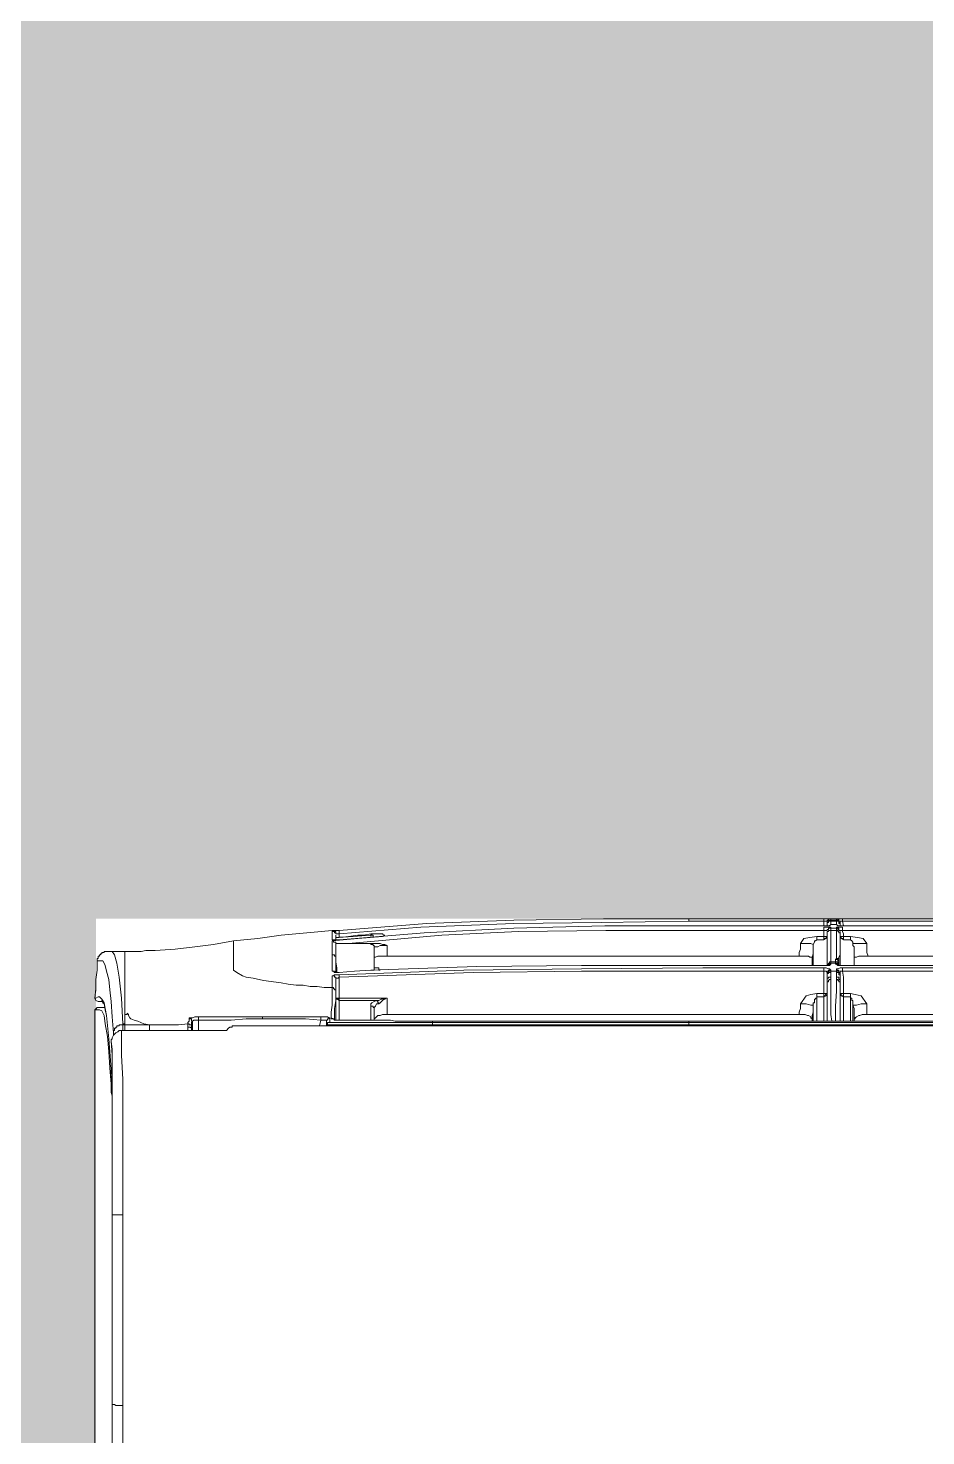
# Model space of a CAD drawing. Header units: millimetres. Extents: x -376000 to 292178, y -193032 to 188048.
# Drawn here: x -162306.9 to -162171, y -158747.8 to -158534.6 of the extents above; entities that cross this region are included whole.
import ezdxf

# ---------------------------------------------------------------- set-up
doc = ezdxf.new("R2010")
doc.units = ezdxf.units.MM
doc.layers.add('02_0.25', color=1, linetype='Continuous', lineweight=25, true_color=0xff0000)
doc.layers.add('04_0.10', color=7, linetype='Continuous', lineweight=9, true_color=0x0099ff)
doc.layers.add('_平面図（新設） (2D)', color=7, linetype='Continuous', lineweight=5)

# ---------------------------------------------------------------- blocks, each defined once
blk = doc.blocks.new('BLOCK_2')
at = {"color": 255, "linetype": 'Continuous'}
blk.add_wipeout([(-389.83, -2.8), (387.17, -2.8), (387.17, -285.93), (-389.83, -285.93)], dxfattribs=at).dxf.layer = '02_0.25'
at = {"layer": '04_0.10', "color": 251, "lineweight": 5}
for p, q in [((-300.04, -2.82), (-279.58, -2.82)), ((-279.58, -3.18), (-300.04, -3.18)), ((-279.58, -2.82), (-278.88, -2.82)), ((-279.58, -3.18), (-279.58, -3.88)), ((-279.58, -4.06), (-279.58, -4.59)), ((-279.05, -3.18), (-278.88, -3.18)), ((-279.05, -3.18), (-279.05, -3.35)), ((-279.05, -3.35), (-279.05, -3.53)), ((-279.05, -3.88), (-279.05, -3.53)), ((-278.88, -3.88), (-279.05, -3.88)), ((-278.88, -3), (-278.88, -2.82)), ((-278.88, -3), (-278.88, -3.18)), ((-278.52, -3.7), (-278.88, -3.88)), ((-278.88, -3.88), (-278.7, -3.88)), ((-278.52, -3.7), (-278.7, -3.88)), ((-278.7, -4.06), (-278.7, -4.23)), ((-278.7, -4.06), (-278.52, -4.06)), ((-278.7, -4.23), (-278.52, -4.23)), ((-278.52, -3), (-278.52, -2.82)), ((-277.64, -2.82), (-278.52, -2.82)), ((-278.52, -3.18), (-278.52, -3)), ((-277.64, -3), (-278.52, -3)), ((-278.52, -3.18), (-277.64, -3.18)), ((-278.52, -4.23), (-278.52, -4.06)), ((-277.64, -2.82), (-277.47, -2.82)), ((-277.64, -2.82), (-277.64, -3)), ((-277.47, -3), (-277.64, -3)), ((-277.64, -3), (-277.64, -3.18)), ((-277.29, -3.88), (-277.64, -3.7)), ((-277.64, -3.7), (-277.47, -3.88)), ((-277.47, -4.06), (-277.64, -4.06)), ((-277.64, -4.23), (-277.64, -4.06)), ((-277.47, -4.23), (-277.64, -4.23)), ((-277.47, -3), (-277.47, -2.82)), ((-277.29, -2.82), (-277.47, -2.82)), ((-277.47, -3), (-277.29, -3)), ((-277.29, -3.88), (-277.47, -3.88)), ((-277.47, -4.06), (-277.47, -4.23)), ((-277.29, -2.82), (-277.29, -3)), ((-277.29, -2.82), (-276.76, -2.82)), ((-277.29, -3.18), (-277.29, -3)), ((-277.11, -3.18), (-277.29, -3.18)), ((-277.29, -3.18), (-277.29, -3.35)), ((-277.11, -3.35), (-277.29, -3.35)), ((-277.11, -3.88), (-277.29, -3.88)), ((-277.11, -3.18), (-277.11, -3.35)), ((-277.11, -3.53), (-277.11, -3.35)), ((-277.11, -3.88), (-277.11, -3.53)), ((-232.13, -2.82), (-276.76, -2.82)), ((-276.76, -3.18), (-276.59, -3.88)), ((-231.08, -3.18), (-276.76, -3.18)), ((-369.01, -6.17), (-369.01, -6.35)), ((-369.01, -6.53), (-369.01, -6.35)), ((-354.02, -4.59), (-354.02, -4.76)), ((-354.02, -4.59), (-353.93, -4.67)), ((-353.84, -4.59), (-354.02, -4.59)), ((-353.93, -4.67), (-354.02, -4.76)), ((-353.84, -4.76), (-354.02, -4.76)), ((-354.02, -5.99), (-354.02, -4.76)), ((-353.84, -5.99), (-354.02, -5.99)), ((-353.84, -4.59), (-353.93, -4.67)), ((-353.84, -4.76), (-353.93, -4.67)), ((-353.67, -4.76), (-353.84, -4.76)), ((-353.49, -5.11), (-353.49, -4.94)), ((-353.49, -5.64), (-353.49, -5.29)), ((-353.49, -5.64), (-352.96, -5.61)), ((-352.96, -5.11), (-352.96, -4.94)), ((-352.96, -5.47), (-352.96, -5.61)), ((-352.96, -5.64), (-352.36, -5.57)), ((-352.36, -5.57), (-352.96, -5.61)), ((-352.96, -5.64), (-352.96, -5.61)), ((-348.2, -5.11), (-348.02, -5.11)), ((-348.2, -5.11), (-348.2, -5.29)), ((-348.02, -5.29), (-348.2, -5.29)), ((-348.2, -5.29), (-348.2, -5.47)), ((-348.02, -5.29), (-348.02, -5.11)), ((-280.64, -5.47), (-279.58, -5.47)), ((-279.58, -5.99), (-280.64, -5.99)), ((-279.58, -5.99), (-279.23, -5.82)), ((-279.58, -5.82), (-279.58, -5.99)), ((-279.4, -5.82), (-279.58, -5.82)), ((-279.4, -5.82), (-279.23, -5.82)), ((-279.23, -5.82), (-279.05, -5.47)), ((-279.23, -5.47), (-279.05, -5.47)), ((-279.23, -5.47), (-279.23, -5.82)), ((-279.05, -5.29), (-279.05, -5.11)), ((-279.05, -5.47), (-279.05, -5.29)), ((-279.05, -5.64), (-279.05, -5.47)), ((-279.05, -6.53), (-279.05, -6.35)), ((-278.52, -4.59), (-278.52, -4.76)), ((-278.52, -4.59), (-277.64, -4.59)), ((-277.64, -4.59), (-277.64, -4.76)), ((-277.11, -4.94), (-277.11, -4.76)), ((-277.11, -4.94), (-277.11, -5.11)), ((-277.11, -5.29), (-277.11, -5.11)), ((-277.11, -5.47), (-277.11, -5.29)), ((-276.94, -5.82), (-277.11, -5.47)), ((-276.94, -5.47), (-277.11, -5.47)), ((-277.11, -5.47), (-277.11, -5.64)), ((-277.11, -6.53), (-277.11, -6.35)), ((-276.94, -5.47), (-276.94, -5.82)), ((-276.94, -5.82), (-276.59, -5.99)), ((-276.94, -5.82), (-276.59, -5.82)), ((-276.59, -5.47), (-275.52, -5.47)), ((-276.59, -5.99), (-276.59, -5.82)), ((-275.52, -5.99), (-276.59, -5.99)), ((-388.06, -7.76), (-387.53, -7.76)), ((-387.36, -7.76), (-387.53, -7.76)), ((-385.42, -7.76), (-385.42, -7.94)), ((-348.2, -6.53), (-351.55, -6.53)), ((-348.2, -6.53), (-348.2, -6.7)), ((-347.67, -7.06), (-347.67, -7.23)), ((-347.67, -7.23), (-347.67, -7.94)), ((-347.67, -8.64), (-347.67, -7.94)), ((-345.73, -8.47), (-345.73, -6.88)), ((-283.29, -8.47), (-345.73, -8.47)), ((-281.35, -8.64), (-281.17, -8.11)), ((-272.88, -8.47), (-213.09, -8.47)), ((-369.01, -9.88), (-369.01, -9.7)), ((-369.01, -10.05), (-369.01, -9.88)), ((-353.49, -9.35), (-353.49, -8.82)), ((-347.67, -10.57), (-348.2, -10.58)), ((-347.67, -8.64), (-347.67, -8.82)), ((-347.67, -8.82), (-347.67, -9)), ((-347.31, -10.23), (-347.67, -10.23)), ((-346.96, -10.54), (-347.67, -10.57)), ((-347.67, -10.57), (-347.67, -10.58)), ((-281.17, -9.88), (-281.35, -9.88)), ((-279.4, -9.88), (-281.17, -9.88)), ((-279.05, -9.88), (-279.4, -9.88)), ((-279.05, -9.7), (-279.05, -9.52)), ((-279.05, -9.7), (-279.05, -9.88)), ((-279.05, -9.7), (-278.88, -9.7)), ((-278.88, -9.79), (-279.05, -9.88)), ((-278.88, -9.88), (-279.05, -9.88)), ((-278.88, -9.79), (-278.88, -9.7)), ((-278.88, -9.79), (-278.7, -9.7)), ((-278.88, -9.88), (-278.88, -9.79)), ((-278.52, -9.52), (-278.7, -9.52)), ((-278.52, -9.7), (-278.7, -9.7)), ((-278.52, -9), (-278.52, -8.82)), ((-278.52, -9.35), (-278.52, -9.52)), ((-278.52, -9.52), (-278.52, -9.7)), ((-278.52, -10.58), (-278.52, -10.76)), ((-277.82, -9), (-277.64, -8.82)), ((-277.82, -9.52), (-277.82, -9.35)), ((-277.82, -9.52), (-277.82, -9.7)), ((-277.82, -9.7), (-277.64, -9.7)), ((-277.64, -9.7), (-277.47, -9.7)), ((-277.64, -10.58), (-277.64, -10.76)), ((-277.47, -9.52), (-277.29, -9.52)), ((-277.29, -9.88), (-277.47, -9.7)), ((-277.11, -9.88), (-277.29, -9.88)), ((-274.99, -9.88), (-276.76, -9.88)), ((-385.42, -11.47), (-385.42, -11.29)), ((-353.84, -10.76), (-354.02, -10.76)), ((-353.84, -11.47), (-354.02, -11.47)), ((-353.84, -10.76), (-353.67, -10.76)), ((-353.49, -10.85), (-353.67, -10.76)), ((-353.49, -10.93), (-353.49, -10.85)), ((-353.32, -10.93), (-353.49, -10.85)), ((-353.32, -10.93), (-353.49, -10.93)), ((-353.49, -11.82), (-353.49, -12)), ((-352.96, -11.29), (-352.96, -11.64)), ((-352.96, -11.64), (-352.96, -11.82)), ((-352.96, -14.81), (-352.96, -11.82)), ((-278.88, -10.93), (-279.05, -10.93)), ((-279.05, -10.93), (-279.05, -11.11)), ((-279.05, -11.29), (-279.05, -11.11)), ((-279.05, -11.82), (-279.05, -12)), ((-279.05, -12.35), (-279.05, -12.52)), ((-278.88, -10.93), (-278.88, -10.76)), ((-278.52, -10.76), (-278.52, -10.93)), ((-277.64, -10.76), (-277.64, -10.93)), ((-277.29, -10.93), (-277.29, -10.76)), ((-277.29, -10.93), (-277.11, -11.11)), ((-277.29, -10.93), (-277.11, -10.93)), ((-277.11, -11.11), (-277.11, -10.93)), ((-277.11, -11.29), (-277.11, -11.11)), ((-277.11, -12), (-277.11, -11.82)), ((-277.11, -12.35), (-277.11, -12.52)), ((-270.06, -10.76), (-269.35, -10.76)), ((-390, -14.81), (-389.83, -15.17)), ((-390, -14.81), (-389.83, -14.81)), ((-354.02, -13.23), (-354.2, -13.23)), ((-353.49, -13.58), (-353.49, -13.76)), ((-353.49, -14.81), (-353.49, -13.76)), ((-353.32, -14.99), (-353.49, -14.81)), ((-353.49, -14.81), (-353.49, -15.17)), ((-353.32, -14.81), (-353.49, -14.81)), ((-353.32, -14.81), (-353.14, -14.99)), ((-352.96, -14.81), (-352.96, -14.99)), ((-346.08, -14.81), (-352.96, -14.81)), ((-346.08, -14.81), (-345.91, -14.81)), ((-345.73, -14.81), (-345.91, -14.81)), ((-345.73, -17.29), (-345.73, -14.81)), ((-280.64, -14.11), (-279.58, -14.11)), ((-280.64, -14.64), (-280.64, -14.81)), ((-279.58, -14.64), (-280.64, -14.64)), ((-279.23, -14.46), (-279.58, -14.64)), ((-279.58, -14.46), (-279.58, -14.64)), ((-279.4, -14.46), (-279.58, -14.46)), ((-279.4, -14.46), (-279.23, -14.11)), ((-279.23, -14.46), (-279.4, -14.46)), ((-279.23, -14.46), (-279.05, -14.11)), ((-279.05, -14.11), (-279.23, -14.11)), ((-277.11, -14.11), (-276.94, -14.46)), ((-276.94, -14.11), (-277.11, -14.11)), ((-276.94, -14.11), (-276.94, -14.46)), ((-276.94, -14.46), (-276.59, -14.64)), ((-276.59, -14.46), (-276.94, -14.46)), ((-276.59, -14.11), (-275.52, -14.11)), ((-276.59, -14.46), (-276.59, -14.64)), ((-275.52, -14.64), (-276.59, -14.64)), ((-275.52, -14.64), (-275.52, -14.81)), ((-389.65, -16.23), (-390, -16.58)), ((-390, -23.46), (-390, -16.58)), ((-389.83, -16.58), (-390, -16.58)), ((-389.48, -15.34), (-389.83, -15.17)), ((-389.65, -16.23), (-389.83, -16.58)), ((-389.3, -15.34), (-389.48, -15.34)), ((-389.3, -15.34), (-388.95, -15.34)), ((-352.96, -15.17), (-353.32, -14.99)), ((-353.32, -14.99), (-353.14, -14.99)), ((-353.14, -14.99), (-352.96, -14.99)), ((-352.96, -15.17), (-352.96, -14.99)), ((-352.96, -15.17), (-347.31, -15.17)), ((-347.67, -16.23), (-347.67, -16.41)), ((-281.17, -18.34), (-281.17, -16.93)), ((-385.77, -18.7), (-385.42, -18.7)), ((-385.77, -18.7), (-385.77, -18.87)), ((-385.77, -18.87), (-385.42, -18.87)), ((-385.42, -18.87), (-385.42, -18.7)), ((-375.19, -18.34), (-375.19, -19.75)), ((-374.3, -18.17), (-374.3, -19.75)), ((-367.95, -19.05), (-363.9, -19.05)), ((-363.9, -19.05), (-355.96, -19.05)), ((-355.78, -18.17), (-355.96, -19.05)), ((-354.9, -19.05), (-355.96, -19.05)), ((-354.9, -18.17), (-354.9, -18.34)), ((-354.73, -18.87), (-354.9, -18.87)), ((-354.9, -19.05), (-354.9, -18.87)), ((-354.9, -19.05), (357.37, -19.05)), ((-354.55, -17.81), (-354.37, -17.81)), ((-353.84, -17.99), (-354.2, -17.81)), ((-353.84, -17.99), (-353.67, -18.17)), ((-353.49, -18.17), (-353.67, -18.17)), ((-347.67, -18.17), (-348.2, -18.17)), ((-347.67, -18.17), (-347.67, -17.99)), ((-283.29, -17.29), (-345.73, -17.29)), ((-338.85, -18.52), (-338.85, -18.34)), ((-281.35, -18.34), (-300.04, -18.34)), ((-300.04, -18.52), (-300.04, -18.34)), ((-281.17, -18.34), (-281.35, -18.34)), ((-280.64, -18.34), (-281.17, -18.34)), ((-279.58, -18.34), (-280.64, -18.34)), ((-279.05, -18.34), (-279.58, -18.34)), ((-278.35, -18.34), (-279.05, -18.34)), ((-277.82, -18.34), (-278.35, -18.34)), ((-277.11, -18.34), (-277.82, -18.34)), ((-277.11, -18.34), (-276.59, -18.34)), ((-276.59, -18.34), (-275.52, -18.34)), ((-275.52, -18.34), (-275.17, -18.34)), ((-274.99, -18.34), (-275.17, -18.34)), ((-208.32, -17.29), (-273.06, -17.29)), ((-269.53, -18.87), (-269.88, -18.87)), ((-387.18, -20.11), (-387.18, -20.28)), ((-387.18, -20.46), (-387.18, -20.28)), ((-385.95, -19.75), (-385.77, -19.75)), ((-385.42, -19.75), (-385.77, -19.75)), ((-385.42, -19.75), (-381.71, -19.75)), ((-375.89, -19.75), (-381.71, -19.75)), ((-375.36, -19.75), (-375.89, -19.75)), ((-375.36, -19.4), (-375.36, -19.22)), ((-375.36, -19.4), (-375.36, -19.58)), ((-375.36, -19.75), (-375.36, -19.58)), ((-375.36, -19.75), (-375.19, -19.75)), ((-375.19, -19.75), (-374.3, -19.75)), ((-370.25, -19.75), (-370.07, -19.75)), ((-370.07, -19.75), (-369.72, -19.4)), ((-387.53, -21.34), (-387.36, -23.46)), ((-390, -214.14), (-390, -23.46)), ((-387.53, -26.11), (-387.36, -25.93)), ((-387.53, -26.11), (-387.53, -26.28)), ((-387.36, -26.28), (-387.53, -26.28)), ((-387.36, -26.28), (-387.53, -26.81)), ((-387.53, -26.81), (-387.53, -27.52)), ((-387.53, -27.52), (-387.36, -28.04)), ((-387.36, -26.28), (-387.36, -25.93)), ((-387.36, -28.57), (-387.53, -28.57)), ((-387.53, -28.57), (-387.53, -29.1)), ((-387.36, -28.93), (-387.53, -29.1)), ((-387.53, -29.1), (-387.36, -29.63)), ((-387.36, -28.04), (-387.36, -28.57)), ((-387.36, -28.93), (-387.36, -28.57)), ((-387.36, -47.63), (-387.36, -47.45)), ((-387.36, -76.02), (-387.36, -75.85)), ((-387.36, -76.38), (-387.36, -76.02))]:
    blk.add_line(p, q, dxfattribs=at)
at = {"layer": '04_0.10', "color": 251, "lineweight": 5, "flags": 128}
for points in [[(-352.96, -4.59), (-339.73, -3.53), (-326.5, -3)], [(-352.96, -5.11), (-340.61, -4.06), (-326.5, -3.53)], [(-300.04, -3.88), (-312.75, -3.88), (-326.5, -4.23), (-340.09, -4.94), (-352.96, -5.99)], [(-326.5, -3), (-312.92, -2.82), (-300.04, -2.82)], [(-300.04, -3.18), (-313.27, -3.35), (-326.5, -3.53)], [(-300.04, -3.18), (-300.04, -3), (-300.04, -2.82)], [(-300.04, -3.88), (-294.93, -3.88), (-289.82, -3.88), (-284.7, -3.88), (-279.58, -3.88)], [(-279.58, -3.18), (-279.58, -3), (-279.58, -2.82)], [(-279.05, -3.18), (-279.23, -3.18), (-279.58, -3.18)], [(-279.58, -3.88), (-279.23, -3.88), (-279.05, -3.88)], [(-278.7, -4.06), (-278.88, -4.06), (-279.05, -4.06), (-279.58, -4.06)], [(-279.05, -3.18), (-279.05, -3), (-278.88, -3)], [(-279.05, -3.35), (-278.88, -3.35), (-278.88, -3.18)], [(-279.05, -4.59), (-279.05, -4.41), (-278.88, -4.41), (-278.88, -4.23), (-278.7, -4.23)], [(-278.88, -2.82), (-278.7, -2.82), (-278.52, -2.82)], [(-278.88, -3), (-278.7, -3), (-278.52, -3)], [(-278.88, -3.18), (-278.7, -3.18), (-278.52, -3.18)], [(-278.52, -3.7), (-278.52, -3.35), (-278.52, -3.18)], [(-278.52, -3.7), (-278.35, -3.7), (-278.17, -3.7), (-277.82, -3.7), (-277.64, -3.7)], [(-278.52, -4.59), (-278.52, -4.41), (-278.52, -4.23)], [(-278.52, -4.23), (-278.35, -4.23), (-278.17, -4.23), (-277.82, -4.23), (-277.64, -4.23)], [(-277.29, -3.18), (-277.47, -3.18), (-277.64, -3.18)], [(-277.64, -3.7), (-277.64, -3.35), (-277.64, -3.18)], [(-277.64, -4.59), (-277.64, -4.41), (-277.64, -4.23)], [(-277.47, -4.06), (-277.11, -4.06), (-276.76, -4.06)], [(-277.29, -4.41), (-277.47, -4.41), (-277.47, -4.23)], [(-277.29, -4.41), (-277.29, -4.23), (-277.47, -4.23)], [(-277.29, -3.35), (-277.29, -3.53), (-277.11, -3.53)], [(-277.11, -3.18), (-276.94, -3.18), (-276.76, -3.18)], [(-277.11, -3.88), (-276.94, -3.88), (-276.59, -3.88)], [(-276.76, -3.18), (-276.76, -3), (-276.76, -2.82)], [(-276.76, -4.59), (-276.76, -4.41), (-276.76, -4.23), (-276.76, -4.06)], [(-204.62, -3.88), (-222.61, -3.88), (-240.6, -3.88), (-258.59, -3.88), (-276.59, -3.88)], [(-380.83, -7.59), (-377.83, -7.41), (-374.83, -7.06), (-372.01, -6.7), (-369.01, -6.17)], [(-369.01, -6.17), (-365.31, -5.82), (-361.78, -5.29), (-357.9, -4.94), (-354.02, -4.59)], [(-346.43, -5.47), (-350.14, -5.82), (-354.02, -6.17)], [(-353.49, -6.53), (-353.49, -6.35), (-353.67, -6.35), (-353.84, -6.35), (-353.84, -6.17), (-354.02, -6.17)], [(-354.02, -8.29), (-354.02, -7.59), (-354.02, -7.06), (-354.02, -6.7), (-354.02, -6.17)], [(-353.84, -4.59), (-353.67, -4.59), (-353.49, -4.59), (-353.32, -4.59), (-352.96, -4.59)], [(-353.49, -5.99), (-353.67, -5.99), (-353.84, -5.99)], [(-353.49, -4.94), (-353.49, -4.76), (-353.67, -4.76)], [(-353.67, -4.76), (-353.67, -4.94), (-353.49, -4.94)], [(-353.49, -5.11), (-353.32, -5.11), (-353.14, -5.11), (-352.96, -5.11)], [(-353.49, -5.64), (-353.32, -5.64), (-353.14, -5.64), (-352.96, -5.64)], [(-353.49, -5.64), (-353.49, -5.82), (-353.49, -5.99)], [(-353.49, -5.99), (-353.32, -5.99), (-352.96, -5.99)], [(-352.96, -4.94), (-352.96, -4.76), (-352.96, -4.59)], [(-352.96, -5.11), (-352.96, -5.29), (-352.96, -5.47)], [(-348.2, -5.11), (-349.26, -5.29), (-350.14, -5.29), (-351.55, -5.47), (-352.36, -5.57)], [(-348.2, -5.29), (-350.84, -5.47), (-352.36, -5.57)], [(-351.55, -6.53), (-337.44, -5.29), (-325.8, -4.76), (-312.57, -4.59), (-300.04, -4.59)], [(-347.31, -5.11), (-347.67, -5.11), (-348.02, -5.11)], [(-347.84, -5.47), (-347.84, -5.29), (-348.02, -5.29)], [(-346.08, -5.29), (-346.26, -5.29), (-346.43, -5.11), (-346.79, -5.11), (-347.31, -5.11)], [(-279.58, -4.59), (-284.7, -4.59), (-289.82, -4.59), (-294.93, -4.59), (-300.04, -4.59)], [(-283.11, -6.53), (-282.58, -5.82), (-281.7, -5.64), (-280.64, -5.47)], [(-281.17, -6.7), (-281, -6.35), (-281, -6.17), (-280.82, -6.17), (-280.64, -5.99)], [(-280.64, -5.99), (-280.64, -5.82), (-280.64, -5.64), (-280.64, -5.47)], [(-279.58, -5.47), (-279.58, -5.29), (-279.58, -5.11), (-279.58, -4.76), (-279.58, -4.59)], [(-279.58, -4.59), (-279.4, -4.59), (-279.23, -4.59), (-279.05, -4.59)], [(-279.58, -5.82), (-279.58, -5.64), (-279.58, -5.47)], [(-279.23, -5.47), (-279.4, -5.47), (-279.58, -5.47)], [(-278.52, -4.59), (-278.7, -4.59), (-278.88, -4.59), (-278.88, -4.76), (-279.05, -4.76)], [(-279.05, -5.11), (-279.05, -4.94), (-279.05, -4.76)], [(-279.05, -6.35), (-279.05, -6.17), (-279.05, -5.99), (-279.05, -5.82), (-279.05, -5.64)], [(-278.52, -5.11), (-278.52, -4.94), (-278.52, -4.76)], [(-278.52, -6.17), (-278.52, -5.82), (-278.52, -5.64), (-278.52, -5.47), (-278.52, -5.11)], [(-278.52, -8.82), (-278.52, -8.11), (-278.52, -7.23), (-278.52, -6.7), (-278.52, -6.17)], [(-277.11, -4.94), (-277.29, -4.94), (-277.29, -4.76), (-277.47, -4.76), (-277.47, -4.59), (-277.64, -4.59)], [(-277.64, -5.11), (-277.64, -4.94), (-277.64, -4.76)], [(-277.64, -6.17), (-277.64, -5.82), (-277.64, -5.64), (-277.64, -5.47), (-277.64, -5.11)], [(-277.64, -8.82), (-277.64, -8.11), (-277.64, -7.23), (-277.64, -6.53), (-277.64, -6.17)], [(-277.29, -4.41), (-277.29, -4.59), (-277.11, -4.59)], [(-277.11, -4.59), (-276.94, -4.59), (-276.76, -4.59)], [(-277.11, -6.35), (-277.11, -6.17), (-277.11, -5.99), (-277.11, -5.82), (-277.11, -5.64)], [(-276.59, -5.47), (-276.76, -5.47), (-276.94, -5.47)], [(-276.59, -5.47), (-276.59, -5.29), (-276.59, -5.11), (-276.76, -4.76), (-276.76, -4.59)], [(-204.44, -4.59), (-222.61, -4.59), (-240.6, -4.59), (-258.59, -4.59), (-276.76, -4.59)], [(-276.59, -5.47), (-276.59, -5.64), (-276.59, -5.82)], [(-275.52, -5.99), (-275.52, -5.82), (-275.52, -5.64), (-275.52, -5.47)], [(-275.52, -5.47), (-274.47, -5.64), (-273.59, -5.82), (-273.06, -6.53)], [(-275.17, -6.53), (-275.17, -6.35), (-275.35, -6.17), (-275.52, -5.99)], [(-389.65, -9.17), (-389.65, -9), (-389.65, -8.82), (-389.48, -8.82), (-389.48, -8.64), (-389.48, -8.47), (-389.3, -8.47), (-389.3, -8.29), (-389.12, -8.29), (-389.12, -8.11), (-388.95, -8.11), (-388.95, -7.94), (-388.77, -7.94), (-388.59, -7.94), (-388.59, -7.76), (-388.41, -7.76), (-388.24, -7.76), (-388.06, -7.76)], [(-387.36, -7.76), (-387, -7.76), (-386.48, -7.76), (-385.95, -7.76), (-385.42, -7.76)], [(-385.77, -18.7), (-385.95, -14.81), (-386.3, -11.64), (-386.65, -9.52), (-387, -8.29), (-387.36, -7.76)], [(-385.42, -7.76), (-384.89, -7.76), (-384.18, -7.76), (-383.47, -7.76), (-382.95, -7.76), (-382.24, -7.59), (-381.54, -7.59), (-380.83, -7.59)], [(-385.42, -11.29), (-385.42, -9.88), (-385.42, -9), (-385.42, -8.29), (-385.42, -7.94)], [(-369.01, -9.7), (-369.01, -8.47), (-369.01, -7.59), (-369.01, -6.88), (-369.01, -6.53)], [(-353.49, -8.47), (-353.67, -8.47), (-353.67, -8.29), (-353.84, -8.29), (-354.02, -8.29)], [(-354.02, -10.76), (-354.02, -10.23), (-354.02, -9.35), (-354.02, -8.82), (-354.02, -8.29)], [(-353.49, -7.41), (-353.49, -7.23), (-353.49, -6.88), (-353.49, -6.7), (-353.49, -6.53)], [(-353.49, -6.53), (-352.96, -6.53), (-352.61, -6.53), (-352.08, -6.53), (-351.55, -6.53)], [(-353.49, -7.94), (-353.49, -7.76), (-353.49, -7.59), (-353.49, -7.41)], [(-353.49, -8.47), (-353.49, -8.29), (-353.49, -7.94)], [(-353.49, -8.82), (-353.49, -8.64), (-353.49, -8.47)], [(-348.2, -6.53), (-347.84, -6.53), (-347.67, -6.53), (-347.31, -6.53), (-347.14, -6.53)], [(-347.67, -7.06), (-347.67, -6.88), (-347.84, -6.88), (-347.84, -6.7), (-348.02, -6.7), (-348.2, -6.7)], [(-347.67, -7.06), (-347.49, -7.06), (-347.14, -7.06), (-346.79, -6.88), (-346.43, -6.88), (-346.08, -6.88), (-345.91, -6.88), (-345.73, -6.88)], [(-347.67, -8.64), (-347.49, -8.64), (-347.14, -8.47), (-346.79, -8.47), (-346.43, -8.47), (-346.08, -8.47), (-345.91, -8.47), (-345.73, -8.47)], [(-347.14, -6.53), (-346.79, -6.53), (-346.43, -6.7), (-346.08, -6.7), (-345.73, -6.88)], [(-283.29, -8.47), (-283.29, -7.94), (-283.11, -7.41), (-283.11, -7.06), (-283.11, -6.53)], [(-281.35, -8.64), (-281.52, -8.64), (-281.7, -8.64), (-281.88, -8.47), (-282.05, -8.47), (-282.58, -8.47), (-282.76, -8.47), (-283.29, -8.47)], [(-281.17, -6.7), (-281.52, -6.53), (-282.23, -6.53), (-283.11, -6.53)], [(-281.17, -7.06), (-281.17, -6.88), (-281.17, -6.7)], [(-281.17, -7.41), (-281.17, -7.23), (-281.17, -7.06)], [(-281.17, -8.11), (-281.17, -7.59), (-281.17, -7.41)], [(-281.17, -8.11), (-281.17, -8.29), (-281.17, -9.52), (-281.17, -9.7), (-281.17, -9.88)], [(-279.05, -9.17), (-279.05, -8.82), (-279.05, -8.29), (-279.05, -8.11), (-279.05, -7.94), (-279.05, -7.76), (-279.05, -7.41), (-279.05, -7.23), (-279.05, -6.88), (-279.05, -6.53)], [(-277.29, -8.82), (-277.29, -8.64), (-277.11, -8.29)], [(-277.11, -8.29), (-277.11, -7.94), (-277.11, -7.76), (-277.11, -7.59), (-277.11, -7.41), (-277.11, -7.06), (-277.11, -6.53)], [(-277.11, -9.88), (-277.11, -9.35), (-277.11, -8.82), (-277.11, -8.29)], [(-275.17, -6.53), (-275.17, -6.88), (-274.99, -7.06)], [(-275.17, -6.53), (-274.64, -6.53), (-273.94, -6.53), (-273.06, -6.53)], [(-274.99, -7.06), (-274.99, -7.23), (-274.99, -7.59), (-274.99, -8.11), (-274.99, -8.64)], [(-274.99, -8.64), (-274.82, -8.64), (-274.64, -8.64), (-274.29, -8.47), (-273.94, -8.47), (-273.76, -8.47), (-273.41, -8.47), (-272.88, -8.47)], [(-273.06, -6.53), (-273.06, -7.06), (-273.06, -7.41), (-273.06, -7.94), (-272.88, -8.47)], [(-389.65, -9.17), (-389.65, -10.58), (-389.83, -12), (-389.83, -13.4), (-390, -14.81)], [(-389.65, -9.17), (-389.3, -9.17), (-389.12, -9.17), (-388.95, -9.17), (-388.77, -9.17), (-388.59, -9.52), (-388.41, -9.88), (-388.24, -10.76), (-387.88, -12), (-387.71, -13.58), (-387.53, -15.34), (-387.36, -17.64), (-387.18, -20.11)], [(-361.78, -12.52), (-364.43, -12.17), (-366.01, -11.82), (-367.07, -11.64), (-367.6, -11.47), (-368.48, -10.93), (-369.01, -10.58), (-369.01, -10.05)], [(-353.49, -10.85), (-353.49, -10.4), (-353.49, -9.88), (-353.49, -9.35)], [(-353.32, -10.93), (-353.32, -10.58), (-353.32, -10.23), (-353.49, -9.35)], [(-352.96, -11.29), (-334.09, -10.58), (-316.27, -10.4), (-297.92, -10.23), (-279.58, -10.23)], [(-348.2, -10.58), (-350.67, -10.76), (-352.96, -10.93)], [(-347.67, -9), (-347.67, -9.52), (-347.67, -10.05), (-347.67, -10.23)], [(-347.67, -10.23), (-347.67, -10.4), (-347.67, -10.57)], [(-346.96, -10.54), (-346.96, -10.4), (-346.96, -10.23), (-347.14, -10.23), (-347.31, -10.23)], [(-346.96, -10.54), (-332.15, -10.05), (-316.27, -9.88), (-297.75, -9.88), (-281.35, -9.88)], [(-346.96, -10.54), (-346.96, -10.58), (-346.79, -10.58)], [(-281.35, -8.64), (-281.35, -8.82), (-281.35, -9), (-281.35, -9.17), (-281.35, -9.35)], [(-281.35, -9.35), (-281.35, -9.7), (-281.35, -9.88)], [(-279.58, -10.76), (-279.58, -10.58), (-279.58, -10.4), (-279.58, -10.23)], [(-278.52, -10.58), (-278.7, -10.4), (-278.88, -10.4), (-279.23, -10.23), (-279.58, -10.23)], [(-279.05, -9.52), (-279.05, -9.35), (-279.05, -9.17)], [(-278.88, -9.7), (-278.88, -9.52), (-278.7, -9.52)], [(-278.88, -9.88), (-278.7, -9.88), (-278.52, -9.7)], [(-278.88, -10.76), (-278.88, -10.58), (-278.7, -10.58), (-278.52, -10.58)], [(-278.52, -9.35), (-278.7, -9.35), (-278.7, -9.52)], [(-278.52, -9.35), (-278.52, -9.17), (-278.52, -9)], [(-278.52, -9.35), (-278.35, -9.35), (-278.17, -9.35), (-277.99, -9.35), (-277.82, -9.35)], [(-277.82, -9.52), (-277.99, -9.52), (-278.17, -9.52), (-278.35, -9.52), (-278.52, -9.52)], [(-277.82, -9), (-277.64, -9), (-277.47, -9), (-277.47, -9.17), (-277.29, -9.17)], [(-277.82, -9.35), (-277.82, -9.17), (-277.82, -9)], [(-277.82, -9.35), (-277.64, -9.35), (-277.47, -9.35), (-277.47, -9.52)], [(-277.82, -9.52), (-277.64, -9.52), (-277.47, -9.52)], [(-277.64, -8.82), (-277.47, -8.82), (-277.29, -8.82)], [(-277.64, -9.7), (-277.47, -9.88), (-277.29, -9.88)], [(-277.64, -10.58), (-277.64, -10.4), (-277.47, -10.4), (-277.11, -10.23), (-276.76, -10.23)], [(-277.29, -10.76), (-277.29, -10.58), (-277.47, -10.58), (-277.64, -10.58)], [(-277.29, -9.17), (-277.29, -9), (-277.29, -8.82)], [(-277.29, -9.52), (-277.29, -9.35), (-277.29, -9.17)], [(-277.29, -9.88), (-277.29, -9.7), (-277.29, -9.52)], [(-276.76, -9.88), (-276.94, -9.88), (-277.11, -9.88)], [(-276.76, -10.76), (-276.76, -10.58), (-276.76, -10.4), (-276.76, -10.23)], [(-204.62, -10.23), (-222.61, -10.23), (-240.6, -10.23), (-258.59, -10.23), (-276.76, -10.23)], [(-274.99, -8.64), (-274.99, -8.82), (-274.99, -9), (-274.99, -9.17), (-274.99, -9.35)], [(-274.99, -9.35), (-274.99, -9.7), (-274.99, -9.88)], [(-274.99, -9.88), (-258.77, -9.88), (-240.6, -9.88), (-222.61, -9.88), (-212.91, -9.88)], [(-385.42, -17.29), (-385.42, -15.52), (-385.42, -14.11), (-385.42, -12.7), (-385.42, -11.47)], [(-361.78, -12.52), (-360.72, -12.7), (-359.49, -12.88), (-358.43, -12.88), (-357.37, -13.05), (-356.31, -13.05), (-355.25, -13.23), (-354.2, -13.23)], [(-354.02, -13.23), (-354.02, -13.05), (-354.02, -12.7), (-354.02, -12.35), (-354.02, -12), (-354.02, -11.82), (-354.02, -11.64), (-354.02, -11.47)], [(-353.84, -10.76), (-353.67, -10.93), (-353.49, -10.93)], [(-353.84, -11.47), (-353.67, -11.29), (-353.49, -11.29), (-353.32, -11.29), (-353.14, -11.29), (-352.96, -11.29)], [(-353.49, -11.82), (-353.49, -11.64), (-353.67, -11.64), (-353.67, -11.47), (-353.84, -11.47)], [(-353.49, -11.82), (-353.32, -11.82), (-353.14, -11.82), (-352.96, -11.64)], [(-353.49, -12), (-353.49, -12.35), (-353.49, -12.88), (-353.49, -13.23), (-353.49, -13.58)], [(-353.32, -10.93), (-353.14, -10.93), (-352.96, -10.93)], [(-279.58, -10.76), (-297.92, -10.76), (-316.27, -10.76), (-332.68, -10.93), (-352.96, -11.64)], [(-279.58, -12), (-279.58, -11.47), (-279.58, -10.76)], [(-279.05, -10.93), (-279.23, -10.76), (-279.4, -10.76), (-279.58, -10.76)], [(-279.58, -13.23), (-279.58, -12.52), (-279.58, -12)], [(-279.05, -10.93), (-279.05, -10.76), (-278.88, -10.76)], [(-278.88, -10.93), (-278.88, -11.11), (-279.05, -11.11)], [(-279.05, -11.82), (-279.05, -11.64), (-279.05, -11.29)], [(-279.05, -11.82), (-278.88, -11.82), (-278.88, -11.64), (-278.7, -11.64), (-278.52, -11.64)], [(-278.52, -12), (-278.7, -12), (-278.88, -12.17), (-278.88, -12.35), (-279.05, -12.35)], [(-279.05, -12.35), (-279.05, -12.17), (-279.05, -12)], [(-279.05, -14.11), (-279.05, -13.4), (-279.05, -12.52)], [(-278.88, -10.76), (-278.7, -10.76), (-278.52, -10.76)], [(-278.88, -10.93), (-278.7, -10.93), (-278.52, -10.93)], [(-277.64, -10.76), (-277.82, -10.76), (-278.17, -10.76), (-278.35, -10.76), (-278.52, -10.76)], [(-278.52, -11.64), (-278.52, -11.47), (-278.52, -11.29), (-278.52, -11.11), (-278.52, -10.93)], [(-278.52, -12), (-278.52, -11.82), (-278.52, -11.64)], [(-278.35, -18.34), (-278.52, -17.29), (-278.52, -16.05), (-278.52, -13.76), (-278.52, -12)], [(-277.64, -12), (-277.64, -13.76), (-277.82, -16.05), (-277.82, -17.29), (-277.82, -18.34)], [(-277.29, -10.76), (-277.47, -10.76), (-277.64, -10.76)], [(-277.29, -10.93), (-277.47, -10.93), (-277.64, -10.93)], [(-277.64, -10.93), (-277.64, -11.11), (-277.64, -11.29), (-277.64, -11.47), (-277.64, -11.64)], [(-277.11, -12), (-277.29, -12), (-277.29, -11.82), (-277.29, -11.64), (-277.47, -11.64), (-277.64, -11.64)], [(-277.64, -11.64), (-277.64, -11.82), (-277.64, -12)], [(-277.11, -12.35), (-277.29, -12.35), (-277.29, -12.17), (-277.47, -12.17), (-277.47, -12), (-277.64, -12)], [(-277.29, -10.93), (-277.29, -11.11), (-277.29, -11.29), (-277.11, -11.29)], [(-277.11, -10.93), (-277.11, -10.76), (-276.94, -10.76), (-276.76, -10.76)], [(-277.11, -11.82), (-277.11, -11.64), (-277.11, -11.29)], [(-277.11, -12.35), (-277.11, -12.17), (-277.11, -12)], [(-277.11, -12.52), (-277.11, -13.4), (-277.11, -14.11)], [(-276.76, -10.76), (-273.41, -10.76), (-270.06, -10.76)], [(-276.59, -14.11), (-276.59, -13.4), (-276.59, -12.52), (-276.59, -11.64), (-276.76, -10.76)], [(-269.35, -10.76), (-269.18, -10.76), (-269, -10.76)], [(-269, -10.76), (-254.89, -10.76), (-240.6, -10.76), (-226.31, -10.76), (-211.85, -10.76)], [(-388.24, -17.46), (-388.41, -16.41), (-388.59, -15.52), (-388.95, -14.99), (-389.3, -14.64), (-389.48, -14.64), (-389.83, -14.81)], [(-354.2, -17.81), (-354.2, -16.93), (-354.02, -15.88), (-354.02, -14.64), (-354.02, -13.23)], [(-353.49, -13.58), (-353.67, -13.58), (-353.67, -13.4), (-353.84, -13.4), (-353.84, -13.23), (-354.02, -13.23)], [(-353.32, -14.81), (-353.14, -14.81), (-352.96, -14.81)], [(-347.31, -15.17), (-347.14, -15.17), (-346.96, -15.17), (-346.61, -14.99), (-346.26, -14.99), (-346.08, -14.81)], [(-346.96, -15.7), (-346.79, -15.52), (-346.43, -15.17), (-346.08, -14.99), (-345.91, -14.81)], [(-283.11, -15.7), (-282.23, -14.46), (-281.52, -14.29), (-280.64, -14.11)], [(-281.17, -15.88), (-281.17, -15.7), (-281.17, -15.52), (-281, -15.52), (-281, -15.34), (-281, -15.17), (-281, -14.99), (-280.82, -14.99), (-280.82, -14.81), (-280.64, -14.81)], [(-280.64, -14.64), (-280.64, -14.46), (-280.64, -14.29), (-280.64, -14.11)], [(-280.64, -14.81), (-280.64, -16.41), (-280.64, -18.34)], [(-279.58, -14.11), (-279.58, -13.58), (-279.58, -13.23)], [(-279.58, -14.11), (-279.4, -14.11), (-279.23, -14.11)], [(-279.58, -14.46), (-279.58, -14.29), (-279.58, -14.11)], [(-279.58, -14.64), (-279.58, -16.41), (-279.58, -18.34)], [(-279.05, -18.34), (-279.05, -16.23), (-279.05, -14.11)], [(-277.11, -14.11), (-277.11, -16.23), (-277.11, -18.34)], [(-276.94, -14.11), (-276.76, -14.11), (-276.59, -14.11)], [(-276.59, -14.46), (-276.59, -14.29), (-276.59, -14.11)], [(-276.59, -18.34), (-276.59, -16.41), (-276.59, -14.64)], [(-275.52, -14.64), (-275.52, -14.46), (-275.52, -14.29), (-275.52, -14.11)], [(-275.52, -14.11), (-274.82, -14.29), (-273.94, -14.46), (-273.06, -15.7)], [(-275.17, -15.88), (-275.17, -15.7), (-275.17, -15.52), (-275.17, -15.34), (-275.17, -15.17), (-275.35, -15.17), (-275.35, -14.99), (-275.35, -14.81), (-275.52, -14.81)], [(-275.52, -14.81), (-275.52, -16.41), (-275.52, -18.34)], [(-387.53, -27.87), (-387.71, -25.4), (-387.88, -22.93), (-388.06, -20.64), (-388.41, -18.7), (-388.59, -17.46), (-388.95, -16.76), (-389.3, -16.58), (-389.48, -16.58), (-389.83, -16.58)], [(-389.12, -16.23), (-389.3, -16.23), (-389.48, -16.23), (-389.65, -16.23)], [(-388.59, -16.23), (-388.77, -16.23), (-389.12, -16.23)], [(-388.95, -15.17), (-388.77, -15.52), (-388.59, -15.7), (-388.41, -16.58), (-388.24, -17.46)], [(-353.67, -18.17), (-353.67, -17.46), (-353.67, -16.41), (-353.49, -15.17)], [(-353.49, -18.17), (-353.49, -16.41), (-353.49, -15.17)], [(-352.96, -15.17), (-352.96, -16.58), (-352.96, -18.17)], [(-348.2, -16.05), (-348.2, -15.88), (-348.2, -15.7), (-348.02, -15.52), (-347.67, -15.34), (-347.31, -15.17)], [(-348.2, -18.17), (-348.2, -17.11), (-348.2, -16.05)], [(-347.67, -16.23), (-347.84, -16.23), (-347.84, -16.05), (-348.02, -16.05), (-348.2, -16.05)], [(-346.96, -15.7), (-347.31, -15.7), (-347.49, -16.05), (-347.67, -16.23)], [(-347.67, -16.41), (-347.67, -17.29), (-347.67, -17.99)], [(-346.96, -15.7), (-346.96, -15.52), (-347.14, -15.52), (-347.14, -15.34), (-347.31, -15.17)], [(-283.29, -17.29), (-283.29, -16.93), (-283.11, -16.41), (-283.11, -16.05), (-283.11, -15.7)], [(-281.17, -15.88), (-281.52, -15.88), (-282.23, -15.7), (-283.11, -15.7)], [(-281.35, -17.99), (-281.35, -17.46), (-281.17, -16.93)], [(-281.17, -15.88), (-281.17, -16.41), (-281.17, -16.93)], [(-275.17, -15.88), (-274.64, -15.88), (-273.94, -15.7), (-273.06, -15.7)], [(-275.17, -15.88), (-275.17, -16.93), (-275.17, -18.34)], [(-275.17, -15.88), (-274.99, -16.41), (-274.99, -16.93), (-274.99, -17.46), (-274.99, -17.99)], [(-273.06, -15.7), (-273.06, -16.05), (-273.06, -16.41), (-273.06, -16.93), (-273.06, -17.29)], [(-387.53, -25.58), (-387.88, -20.99), (-388.24, -17.46)], [(-385.77, -18.87), (-385.95, -18.87), (-386.12, -18.87), (-386.3, -18.87), (-386.3, -19.05), (-386.48, -19.05), (-386.65, -19.05), (-386.65, -19.22), (-386.83, -19.22), (-386.83, -19.4), (-387, -19.4), (-387, -19.58), (-387, -19.75), (-387.18, -19.75), (-387.18, -19.93), (-387.18, -20.11)], [(-385.77, -18.87), (-385.77, -19.22), (-385.77, -19.58), (-385.77, -19.75)], [(-385.07, -17.11), (-385.07, -17.29), (-385.24, -17.29), (-385.42, -17.29)], [(-385.42, -18.7), (-385.42, -17.99), (-385.42, -17.29)], [(-385.42, -19.75), (-385.42, -19.58), (-385.42, -19.4), (-385.42, -19.22), (-385.42, -19.05), (-385.42, -18.87)], [(-385.42, -18.87), (-384.54, -18.87), (-383.65, -18.87), (-382.59, -18.87), (-381.71, -18.87)], [(-385.07, -17.11), (-384.89, -17.29), (-384.89, -17.46), (-384.71, -17.81), (-384.54, -17.99)], [(-384.54, -17.99), (-384.01, -18.17), (-383.47, -18.34), (-382.59, -18.7), (-381.71, -18.87)], [(-375.89, -18.7), (-377.3, -18.87), (-378.71, -18.87), (-380.3, -18.87), (-381.71, -18.87)], [(-381.71, -18.87), (-381.71, -19.05), (-381.71, -19.22), (-381.71, -19.4), (-381.71, -19.58), (-381.71, -19.75)], [(-375.89, -18.7), (-375.89, -18.52), (-375.72, -18.34), (-375.72, -18.17), (-375.72, -17.99)], [(-375.36, -18.87), (-375.54, -18.87), (-375.72, -18.87), (-375.72, -18.7), (-375.89, -18.7)], [(-375.89, -19.22), (-375.89, -19.05), (-375.89, -18.87), (-375.89, -18.7)], [(-375.72, -17.99), (-375.72, -17.81), (-375.54, -17.81), (-375.36, -17.81), (-375.19, -17.81), (-374.83, -17.64), (-374.66, -17.64), (-374.3, -17.64)], [(-375.19, -18.34), (-375.36, -18.34), (-375.36, -18.17), (-375.36, -17.99), (-375.54, -17.99), (-375.72, -17.99)], [(-375.36, -18.87), (-375.36, -18.52), (-375.19, -18.34)], [(-375.36, -19.22), (-375.36, -19.05), (-375.36, -18.87)], [(-375.19, -18.34), (-375.01, -18.17), (-374.66, -18.17), (-374.3, -18.17)], [(-374.3, -17.64), (-371.66, -17.64), (-369.36, -17.64), (-366.72, -17.64), (-364.6, -17.64)], [(-374.3, -18.17), (-374.3, -17.99), (-374.3, -17.81), (-374.3, -17.64)], [(-364.6, -17.99), (-367.07, -17.99), (-369.36, -18.17), (-371.84, -18.17), (-374.3, -18.17)], [(-369.19, -19.22), (-369.19, -19.05), (-369.01, -19.05), (-368.84, -19.05), (-368.66, -19.05), (-368.31, -19.05), (-368.13, -19.05), (-367.95, -19.05)], [(-364.6, -17.99), (-364.6, -17.81), (-364.6, -17.64)], [(-355.78, -17.64), (-358.08, -17.64), (-360.19, -17.64), (-362.49, -17.64), (-364.6, -17.64)], [(-355.78, -18.17), (-358.08, -17.99), (-360.19, -17.99), (-362.66, -17.99), (-364.6, -17.99)], [(-355.78, -18.17), (-355.78, -17.99), (-355.78, -17.81), (-355.78, -17.64)], [(-355.78, -17.64), (-355.61, -17.64), (-355.25, -17.64), (-355.08, -17.64), (-354.73, -17.64), (-354.55, -17.81)], [(-354.9, -18.17), (-355.08, -18.17), (-355.43, -18.17), (-355.78, -18.17)], [(-354.9, -18.17), (-354.73, -18.17), (-354.73, -17.99), (-354.55, -17.99), (-354.55, -17.81)], [(-354.9, -18.34), (-354.9, -18.52), (-354.9, -18.7), (-354.9, -18.87)], [(-354.37, -18.52), (-354.55, -18.52), (-354.73, -18.52), (-354.73, -18.7), (-354.73, -18.87)], [(-338.85, -18.87), (-342.9, -18.87), (-346.79, -18.87), (-350.84, -18.87), (-354.73, -18.87)], [(-354.37, -18.52), (-354.37, -18.34), (-354.37, -18.17), (-354.37, -17.99), (-354.37, -17.81)], [(-338.85, -18.52), (-340.79, -18.52), (-342.73, -18.52), (-343.79, -18.52), (-344.67, -18.52), (-345.38, -18.52), (-345.91, -18.52), (-346.26, -18.52), (-346.43, -18.52), (-346.61, -18.52), (-346.96, -18.52), (-347.31, -18.52), (-348.02, -18.52), (-348.73, -18.52), (-349.43, -18.52), (-350.49, -18.52), (-352.43, -18.52), (-354.37, -18.52)], [(-354.2, -17.81), (-354.2, -17.99), (-354.02, -17.99), (-353.84, -17.99)], [(-352.96, -18.17), (-353.32, -18.17), (-353.49, -18.17)], [(-351.72, -18.17), (-351.9, -18.17), (-352.08, -18.17), (-352.43, -18.17), (-352.61, -18.17), (-352.96, -18.17)], [(-348.2, -18.17), (-349.79, -18.17), (-351.02, -18.17), (-351.72, -18.17)], [(-347.67, -17.99), (-347.49, -17.81), (-347.31, -17.64), (-347.14, -17.46), (-346.79, -17.46), (-346.43, -17.29), (-346.08, -17.29), (-345.73, -17.29)], [(-347.67, -18.17), (-345.2, -18.17), (-344.5, -18.34), (-342.9, -18.34), (-341.14, -18.34), (-338.85, -18.34)], [(-338.85, -18.34), (-329.5, -18.34), (-319.45, -18.34), (-309.75, -18.34), (-300.04, -18.34)], [(-338.85, -18.52), (-338.85, -18.7), (-338.85, -18.87)], [(-338.85, -18.52), (-329.32, -18.52), (-319.45, -18.52), (-309.92, -18.52), (-300.04, -18.52)], [(-300.04, -18.87), (-309.92, -18.87), (-319.45, -18.87), (-327.74, -18.87), (-338.85, -18.87)], [(-300.04, -18.52), (-225.08, -18.52), (-220.31, -18.52), (-215.73, -18.52), (-210.97, -18.52), (-206.2, -18.52), (-201.62, -18.52), (-196.86, -18.52), (-192.27, -18.52), (-187.51, -18.52), (-182.74, -18.52), (-178.16, -18.52), (-173.4, -18.52), (-168.81, -18.52), (-164.05, -18.52), (-159.46, -18.52), (-154.7, -18.52), (-149.94, -18.52), (-101.96, -18.52), (-59.63, -18.52), (0, -18.52)], [(-300.04, -18.52), (-300.04, -18.7), (-300.04, -18.87)], [(-270.41, -18.87), (-285.23, -18.87), (-300.04, -18.87)], [(-281.35, -17.99), (-281.52, -17.81), (-281.52, -17.64), (-281.88, -17.46), (-282.05, -17.46), (-282.4, -17.29), (-282.93, -17.29), (-283.29, -17.29)], [(-281.35, -17.99), (-281.35, -18.17), (-281.35, -18.34)], [(-274.99, -17.99), (-274.82, -17.99), (-274.82, -17.81), (-274.64, -17.64), (-274.29, -17.46), (-274.11, -17.46), (-273.76, -17.29), (-273.41, -17.29), (-273.06, -17.29)], [(-274.99, -17.99), (-274.99, -18.17), (-274.99, -18.34)], [(-206.38, -18.34), (-210.97, -18.34), (-215.73, -18.34), (-220.31, -18.34), (-225.08, -18.34), (-274.99, -18.34)], [(-269.88, -18.87), (-270.06, -18.87), (-270.23, -18.87), (-270.41, -18.87)], [(-269, -18.87), (-269.18, -18.87), (-269.35, -18.87), (-269.53, -18.87)], [(-202.85, -18.87), (-235.84, -18.87), (-269, -18.87)], [(-387.53, -21.34), (-387.53, -21.17), (-387.36, -20.99), (-387.36, -20.82), (-387.18, -20.46)], [(-385.95, -19.75), (-386.3, -19.75), (-386.48, -19.93), (-386.83, -20.11), (-387, -20.28), (-387.18, -20.46)], [(-385.77, -47.63), (-385.77, -43.57), (-385.77, -38.81), (-385.77, -34.04), (-385.77, -30.34), (-385.77, -27.16), (-385.95, -23.46), (-385.95, -21.17), (-385.95, -19.75)], [(-375.36, -19.4), (-375.54, -19.22), (-375.72, -19.22), (-375.89, -19.22)], [(-375.89, -19.75), (-375.89, -19.58), (-375.89, -19.4), (-375.89, -19.22)], [(-374.3, -19.75), (-372.19, -19.75), (-370.25, -19.75)], [(-369.72, -19.4), (-369.54, -19.22), (-369.19, -19.22)], [(-387.36, -23.46), (-387.36, -22.58), (-387.53, -21.34)], [(-387.53, -26.11), (-387.53, -25.93), (-387.53, -25.75), (-387.53, -25.58)], [(-387.36, -25.93), (-387.36, -24.87), (-387.36, -23.46)], [(-387.36, -26.28), (-387.36, -27.16), (-387.36, -28.04)], [(-387.53, -27.87), (-387.53, -28.04), (-387.53, -28.22), (-387.53, -28.4), (-387.53, -28.57)], [(-387.36, -29.63), (-387.36, -29.1), (-387.36, -28.93)], [(-387.36, -35.81), (-387.36, -35.1), (-387.36, -34.04), (-387.36, -33.51), (-387.36, -32.28), (-387.36, -31.22), (-387.36, -30.87), (-387.36, -30.69), (-387.36, -29.63)], [(-387.36, -47.45), (-387.36, -44.8), (-387.36, -43.57), (-387.36, -42.15), (-387.36, -39.69), (-387.36, -39.16), (-387.36, -36.86), (-387.36, -36.34), (-387.36, -35.81)], [(-385.77, -47.63), (-386.12, -47.63), (-386.3, -47.63), (-386.65, -47.63), (-386.83, -47.63), (-387, -47.63), (-387.18, -47.63), (-387.36, -47.63)], [(-387.36, -75.85), (-387.36, -74.08), (-387.36, -71.97), (-387.36, -69.5), (-387.36, -68.79), (-387.36, -66.68), (-387.36, -63.85), (-387.36, -62.79), (-387.36, -61.91), (-387.36, -61.74), (-387.36, -61.39), (-387.36, -60.68), (-387.36, -59.62), (-387.36, -56.44), (-387.36, -53.62), (-387.36, -52.92), (-387.36, -51.15), (-387.36, -49.21), (-387.36, -47.63)], [(-385.77, -76.55), (-385.77, -67.73), (-385.77, -62.09), (-385.77, -52.92), (-385.77, -47.63)], [(-387.36, -127.7), (-387.36, -126.47), (-387.36, -125.41), (-387.36, -125.06), (-387.36, -124.36), (-387.36, -123.29), (-387.36, -115.36), (-387.36, -107.77), (-387.36, -104.77), (-387.36, -100.72), (-387.36, -93.84), (-387.36, -87.49), (-387.36, -81.49), (-387.36, -76.38)], [(-387.36, -76.38), (-387.18, -76.38), (-387, -76.38), (-386.83, -76.55), (-386.65, -76.55), (-386.3, -76.55), (-386.12, -76.55), (-385.77, -76.55)], [(-385.95, -203.91), (-385.95, -174.8), (-385.95, -140.58), (-385.77, -105.48), (-385.77, -76.55)]]:
    blk.add_lwpolyline(points, dxfattribs=at)
blk = doc.blocks.new('平面図（新設） (2D)')
at = {"layer": '02_0.25', "linetype": 'Continuous', "lineweight": 0}
blk.add_hatch(color=255, dxfattribs=at).paths.add_polyline_path([(-162658.18, -159007.051), (-162508.18, -159007.051), (-162508.18, -158507.051), (-157738.18, -158507.051), (-157738.18, -161307.051), (-162658.18, -161307.051)])
at = {"layer": '04_0.10', "color": 150, "true_color": 0x0099ff}
blk.add_blockref('BLOCK_2', (-161906.853, -158666.644), dxfattribs=at)

msp = doc.modelspace()

# ---------------------------------------------------------------- block references
at = {"layer": '_平面図（新設） (2D)'}
msp.add_blockref('平面図（新設） (2D)', (0, 0), dxfattribs=at)

doc.saveas('drawing.dxf')
